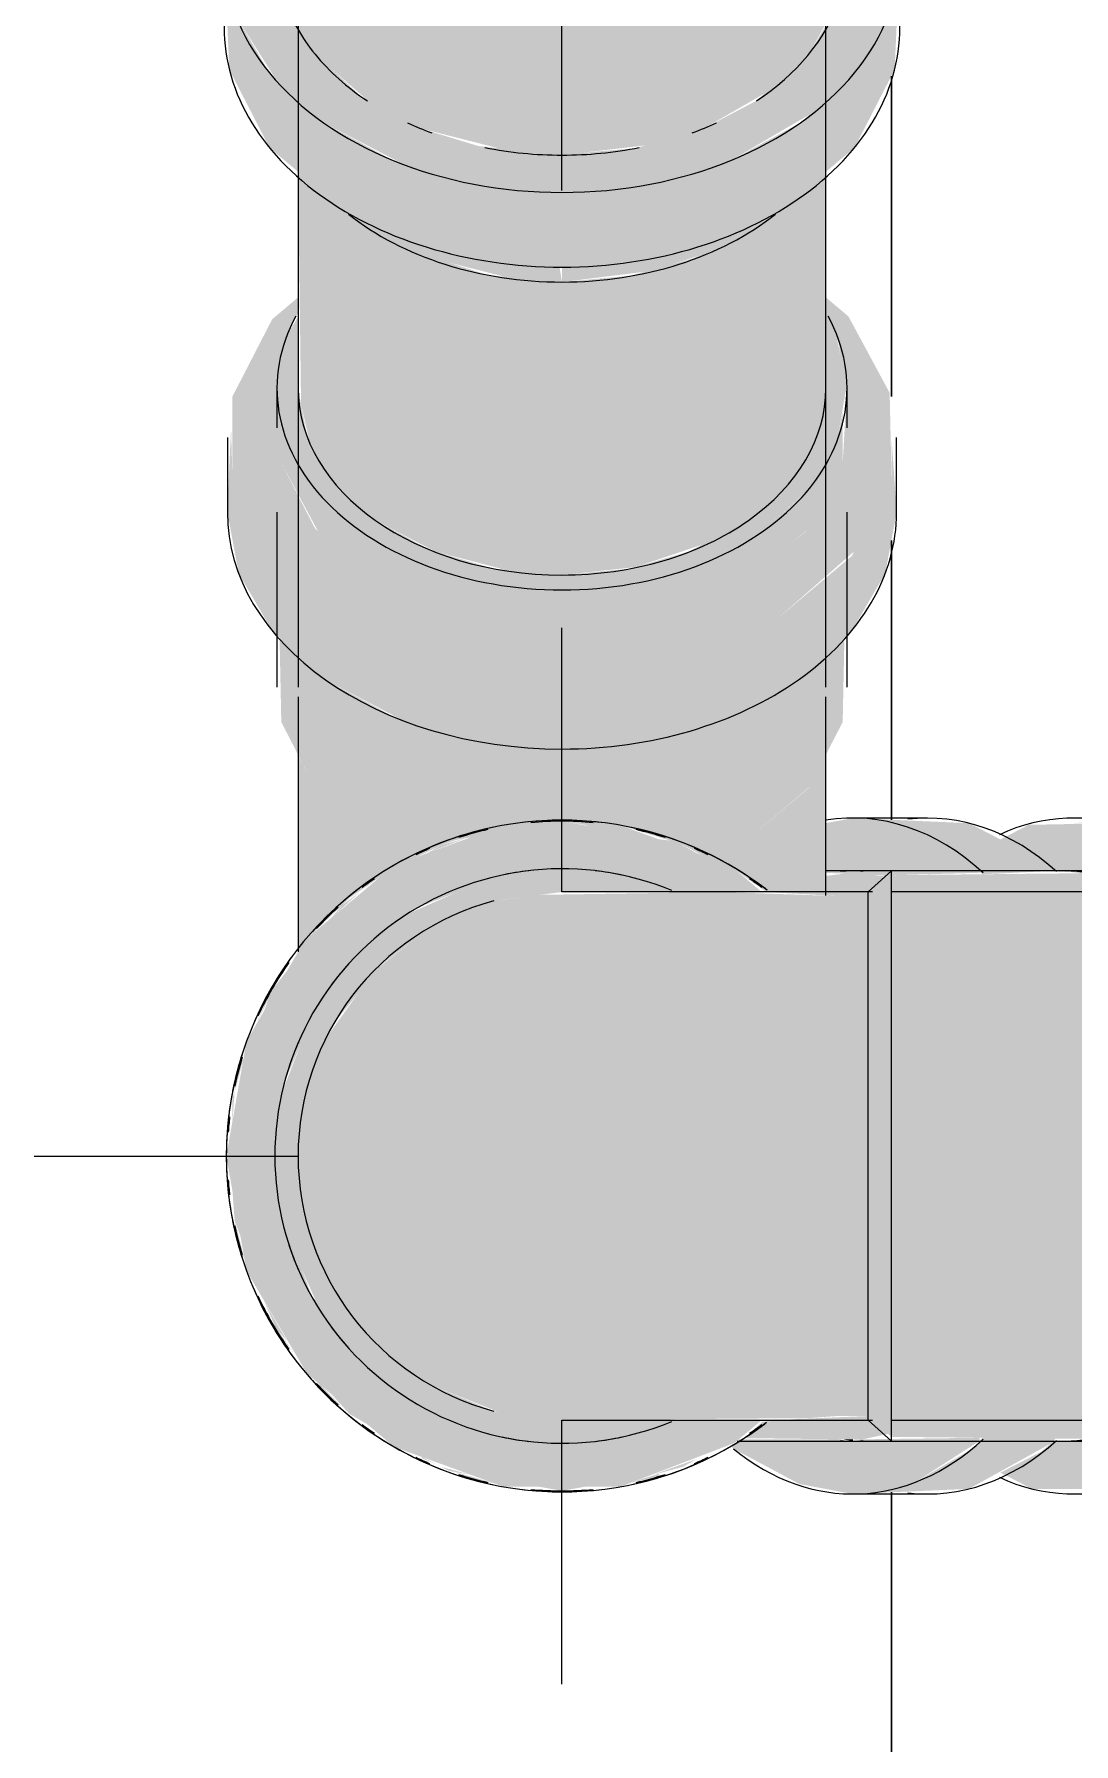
# Model space of a CAD drawing. Header units: metres. Extents: x 42.1 to 94.3, y -3.4 to 61.2.
# Drawn here: x 45.7046 to 45.8031, y 57.8176 to 57.9795 of the extents above; entities that cross this region are included whole.
import ezdxf

# ---------------------------------------------------------------- set-up
doc = ezdxf.new("R2010")
doc.units = ezdxf.units.M
for name, color, linetype, lineweight in [('ARQ-PAR', 7, 'Continuous', 5), ('ARQ-SAN', 7, 'Continuous', 5), ('P-PIPE', 7, 'Continuous', 5), ('P-PIPE-CNTR', 7, 'Continuous', 5)]:
    doc.layers.add(name, color=color, linetype=linetype, lineweight=lineweight)
doc.layers.add('ARQ_1100_BASE_TÉRREO_GARAGEM_dwg', color=7, linetype='Continuous', lineweight=5, true_color=0x767676)

# ---------------------------------------------------------------- blocks, each defined once
blk = doc.blocks.new('Joelho 45_90 - Serie Normal - Esgoto - MEP - Tigre - Standard-2541-TÉRREO F_S 2')
at = {"layer": 'P-PIPE', "true_color": 0xe06060}
for points in [[(45.81681003074597, 57.87326275435299), (45.81879725586521, 57.87326275435299), (45.81879725586521, 57.90477582776391), (45.80879725586521, 57.90526275435298), (45.80879725586521, 57.87326275435299)], [(45.82009725586521, 57.87326275435299), (45.82002786047658, 57.89941619006313), (45.82002786047658, 57.90011475403096), (45.81879725586521, 57.90477582776391), (45.81879725586521, 57.87326275435299), (45.82002797234199, 57.87326275435299)], [(45.7835972558652, 57.87326275435299), (45.78579725586521, 57.87326275435299), (45.78579725586521, 57.89985191004347), (45.7835972558652, 57.89788297520569), (45.7835972558652, 57.87753802442713)], [(45.74839899200295, 57.87326275435299), (45.7805972558652, 57.87326275435299), (45.78058869262009, 57.89788343201243), (45.76972755996623, 57.89826275187308), (45.75240677966187, 57.89798948343982), (45.74812677973764, 57.89741090001021), (45.7420972558652, 57.89491338944759), (45.73680216960027, 57.89078740341404), (45.73260017506512, 57.88492636043218), (45.73044911020798, 57.87973323048055), (45.72959725586521, 57.87326275435299), (45.7462679646389, 57.87326275435299)], [(45.75459725586521, 57.84826275435298), (45.77801434526332, 57.84844866771918), (45.7805968508172, 57.84864253350027), (45.7805972558652, 57.87326275435299), (45.72959725586521, 57.87326275435299), (45.73044911020798, 57.86679227822543), (45.7329466207706, 57.86076275435298), (45.73691958633554, 57.85558508482332), (45.7420972558652, 57.85161211925837), (45.7485068789606, 57.84905691415507), (45.75325831068393, 57.84842979334266)], [(45.78579725586519, 57.84667359866251), (45.78579725586521, 57.87326275435299), (45.7835972558652, 57.87326275435299), (45.7835972558652, 57.84864253350027), (45.78400419521609, 57.84827796252435)], [(45.80879725586521, 57.84126275435298), (45.81879725586521, 57.84174968094204), (45.81879725586521, 57.87326275435299), (45.80879725586521, 57.87326275435299), (45.80879725586521, 57.84235312791173)], [(45.81879725586521, 57.84174968094204), (45.82002786047658, 57.8473407238795), (45.82007841294956, 57.8575115743724), (45.82009725586521, 57.86286538696992), (45.82002797234199, 57.87326275435299), (45.81879725586521, 57.87326275435299), (45.81879725586521, 57.84365114922276)]]:
    blk.add_hatch(color=13, dxfattribs=at).paths.add_polyline_path(points)
h = blk.add_hatch(color=13, dxfattribs=at)
h.paths.add_polyline_path([(45.78579725586521, 57.87326275435299), (45.80879725586521, 57.87326275435299), (45.80879725586521, 57.90008814552143), (45.78579725586521, 57.89985191004347), (45.78579725586521, 57.8777477010576)])
h.paths.add_polyline_path([(45.8257972558652, 57.87326275435299), (45.8257972558652, 57.90026275435298), (45.82000449434332, 57.90020325627529), (45.82002786047658, 57.89918478482647), (45.82007841294956, 57.88901393433357), (45.82009725586521, 57.88366012173602), (45.82009725586521, 57.87326275435299)])
h = blk.add_hatch(color=13, dxfattribs=at)
h.paths.add_polyline_path([(45.7835972558652, 57.89491443456101), (45.7835972558652, 57.89788343201243), (45.7805972558652, 57.89788297520569), (45.7805972558652, 57.89491344781511), (45.78265143507733, 57.89491443456101)])
h.paths.add_polyline_path([(45.7835972558652, 57.87753833352839), (45.7835972558652, 57.89491443456101), (45.7805972558652, 57.89491344781511), (45.7805972558652, 57.87753833352839)])
h.paths.add_polyline_path([(45.7835972558652, 57.87326275435299), (45.7835972558652, 57.87753833352839), (45.7805972558652, 57.87753833352839), (45.7805972558652, 57.87326275435299)])
h = blk.add_hatch(color=13, dxfattribs=at)
h.paths.add_polyline_path([(45.7835972558652, 57.84864207669353), (45.7835972558652, 57.85161107414496), (45.7805972558652, 57.85161206089085), (45.7805972558652, 57.84864253350027)])
h.paths.add_polyline_path([(45.7835972558652, 57.85161107414496), (45.7835972558652, 57.86898717517758), (45.7805972558652, 57.86898717517758), (45.7805972558652, 57.85161206089085)])
h.paths.add_polyline_path([(45.7805972558652, 57.86898717517758), (45.7835972558652, 57.86898717517758), (45.7835972558652, 57.87326275435299), (45.7805972558652, 57.87326275435299)])
h = blk.add_hatch(color=13, dxfattribs=at)
h.paths.add_polyline_path([(45.8257972558652, 57.84626275435298), (45.8257972558652, 57.87326275435299), (45.82009725586521, 57.87326275435299), (45.82037556920333, 57.84631844108081)])
h.paths.add_polyline_path([(45.80879725586521, 57.84643736318453), (45.80879725586521, 57.87326275435299), (45.78579725586521, 57.87326275435299), (45.78579725586519, 57.84667359866251), (45.79741218800464, 57.84655430044313)])
at = {"layer": 'P-PIPE'}
for p, q in [((45.81879725586521, 57.90526275435298), (45.80879725586521, 57.90526275435298)), ((45.80879725586514, 57.90526275435292), (45.80879725586514, 57.87326275435291)), ((45.82009725586521, 57.90026275435298), (45.81879725586521, 57.90526275435298)), ((45.81879725586515, 57.90526275435292), (45.81879725586515, 57.87326275435291)), ((45.78579725586521, 57.90026275435298), (45.7835972558652, 57.89826275435298)), ((45.8257972558652, 57.90026275435298), (45.78579725586521, 57.90026275435298)), ((45.78579725586515, 57.87326275435291), (45.78579725586515, 57.90026275435292)), ((45.82009725586515, 57.89959997350957), (45.82009725586515, 57.90026275435292)), ((45.82579725586515, 57.87326275435291), (45.82579725586515, 57.90026275435292)), ((45.7835972558652, 57.89826275435298), (45.7805972558652, 57.89826275435298)), ((45.78359725586515, 57.87326275435291), (45.78359725586515, 57.89826275435292)), ((45.82009725586515, 57.89630406356359), (45.82009725586515, 57.8966454402551)), ((45.82009725586515, 57.88955877636535), (45.82009725586515, 57.89123732377351)), ((45.82009725586515, 57.88172590416334), (45.82009725586515, 57.88375920342185)), ((45.78359725586515, 57.8482627543529), (45.78359725586515, 57.87326275435291)), ((45.78579725586515, 57.84626275435291), (45.78579725586515, 57.87326275435291)), ((45.80879725586514, 57.87326275435291), (45.80879725586514, 57.84126275435291)), ((45.81879725586515, 57.87326275435291), (45.81879725586515, 57.84126275435291)), ((45.82579725586515, 57.84626275435291), (45.82579725586515, 57.87326275435291)), ((45.82009725586515, 57.86276630528398), (45.82009725586515, 57.8647996045425)), ((45.82009725586515, 57.85528818493232), (45.82009725586515, 57.8569667323405)), ((45.82009725586515, 57.84988006845074), (45.82009725586515, 57.85022144514225)), ((45.7805972558652, 57.84826275435298), (45.7835972558652, 57.84826275435298)), ((45.7835972558652, 57.84826275435297), (45.78579725586521, 57.84626275435297)), ((45.78579725586521, 57.84626275435298), (45.8257972558652, 57.84626275435298)), ((45.81879725586521, 57.84126275435299), (45.82009725586521, 57.84626275435299)), ((45.82009725586515, 57.84626275435292), (45.82009725586515, 57.8466729450216)), ((45.80879725586521, 57.84126275435298), (45.81879725586521, 57.84126275435298))]:
    blk.add_line(p, q, dxfattribs=at)
at = {"layer": 'P-PIPE', "flags": 128}
for points in [[(45.7805972558652, 57.89826275435298), (45.77955753317635, 57.89826275435298), (45.77851947382201, 57.89826275435298), (45.77748473847569, 57.89826275435298), (45.77645498249323, 57.89826275435298), (45.77543185326454, 57.89826275435298), (45.7744169875781, 57.89826275435298), (45.77341200900253, 57.89826275435298), (45.77241852528919, 57.89826275435298), (45.77143812580005, 57.89826275435298), (45.77047237896518, 57.89826275435298), (45.76952282977349, 57.89826275435298), (45.76859099730112, 57.89826275435298), (45.76767837228127, 57.89826275435298), (45.76678641471926, 57.89826275435298), (45.76591655155693, 57.89826275435298), (45.76507017438978, 57.89826275435298), (45.76424863724073, 57.89826275435298), (45.76345325439394, 57.89826275435298), (45.76268529829233, 57.89826275435298), (45.76194599750182, 57.89826275435298), (45.76123653474596, 57.89826275435298), (45.76055804501383, 57.89826275435298), (45.75991161374426, 57.89826275435298), (45.75929827508938, 57.89826275435298), (45.7587190102602, 57.89826275435298), (45.75817474595688, 57.89826275435298), (45.75766635288619, 57.89826275435298), (45.75719464436862, 57.89826275435298), (45.75676037503714, 57.89826275435298), (45.75636423963006, 57.89826275435298), (45.75600687187952, 57.89826275435298), (45.75568884349769, 57.89826275435298), (45.75541066326213, 57.89826275435298), (45.75517277620189, 57.89826275435298), (45.75497556288551, 57.89826275435298), (45.75481933881222, 57.89826275435298), (45.75470435390722, 57.89826275435298), (45.75463079212184, 57.89826275435298), (45.75459877113923, 57.89826275435298), (45.75459725586521, 57.89826275435298)], [(45.75459725586521, 57.84826275435298), (45.75461805309202, 57.84826275435298), (45.75468041150133, 57.84826275435298), (45.75478423133301, 57.84826275435298), (45.75492934649743, 57.84826275435298), (45.75511552484134, 57.84826275435298), (45.75534246851905, 57.84826275435298), (45.75560981446912, 57.84826275435298), (45.75591713499507, 57.84826275435298), (45.75626393844958, 57.84826275435298), (45.75664967002113, 57.84826275435298), (45.75707371262148, 57.84826275435298), (45.75753538787294, 57.84826275435298), (45.75803395719358, 57.84826275435298), (45.75856862297886, 57.84826275435298), (45.75913852987755, 57.84826275435298), (45.75974276616022, 57.84826275435298), (45.76038036517768, 57.84826275435298), (45.76105030690754, 57.84826275435298), (45.76175151958594, 57.84826275435298), (45.76248288142217, 57.84826275435298), (45.76324322239333, 57.84826275435298), (45.76403132611605, 57.84826275435298), (45.76484593179248, 57.84826275435298), (45.76568573622733, 57.84826275435298), (45.76654939591263, 57.84826275435298), (45.76743552917716, 57.84826275435298), (45.76834271839669, 57.84826275435298), (45.76926951226201, 57.84826275435298), (45.77021442810064, 57.84826275435298), (45.77117595424881, 57.84826275435298), (45.77215255246979, 57.84826275435298), (45.77314266041477, 57.84826275435298), (45.77414469412224, 57.84826275435298), (45.77515705055203, 57.84826275435298), (45.77617811014979, 57.84826275435298), (45.77720623943801, 57.84826275435298), (45.77823979362913, 57.84826275435298), (45.77927711925693, 57.84826275435298), (45.7803165568217, 57.84826275435298), (45.7805972558652, 57.84826275435298)]]:
    blk.add_lwpolyline(points, dxfattribs=at)
at = {"layer": 'P-PIPE'}
for radius, start, end in [(0.0250000000000014, 104.9999999999936, 180), (0.02500000000000568, 104.9999999999936, 180), (0.02500000000000568, 180, 255.000000000006), (0.0250000000000014, 180, 255.000000000006)]:
    blk.add_arc((45.75459725586515, 57.87326275435291), radius, start, end, dxfattribs=at)
blk = doc.blocks.new('Luva Simples para Conexão - Serie Normal - Esgoto - MEP - Tigre - Standard-2666-TÉRREO F_S 2')
at = {"layer": 'P-PIPE', "true_color": 0xf5ebeb}
for points in [[(45.72739725586521, 57.87326275435299), (45.72832407339014, 57.88030263237977), (45.73130855240526, 57.88721095991225), (45.73536395141693, 57.89249605880126), (45.74100560473709, 57.89682210355189), (45.74812677973764, 57.8996109000102), (45.75503439841772, 57.90040520344414), (45.76163713389199, 57.89953593682804), (45.76491342313253, 57.89817885339036), (45.76972755996622, 57.89826275187308), (45.77349525956692, 57.89828701902482), (45.77050186109852, 57.90079970284719), (45.76012363213717, 57.9045788710551), (45.74907873527034, 57.90458025633581), (45.73869955864862, 57.90080369157759), (45.73023818204336, 57.89370475823082), (45.72471533367523, 57.88413982777521), (45.72279725586521, 57.87326275435299)], [(45.7545972558652, 57.84606275435298), (45.76163713389199, 57.84698957187791), (45.76492573082652, 57.84835175332937), (45.76079179105254, 57.84836048181862), (45.75325831068393, 57.84842979334266), (45.74812677973764, 57.84911460869576), (45.7420972558652, 57.85161211925837), (45.73680216954235, 57.85573810536741), (45.73260017505985, 57.86159914828649), (45.73039587750096, 57.86719662077864), (45.72959725586521, 57.87326275435299), (45.73068592878847, 57.88030496110938), (45.7329466207706, 57.88576275435298), (45.73738382209174, 57.89129664450716), (45.7421570675749, 57.89493816426894), (45.74891758115132, 57.89753093437074), (45.75459725586521, 57.89826275435298), (45.76471086829066, 57.89826275435298), (45.76163713389199, 57.89953593682804), (45.75459725586521, 57.90046275435298), (45.74755737783841, 57.89953593682804), (45.74042554510968, 57.89637995624388), (45.73536395141693, 57.89249605880126), (45.73104136488227, 57.88686275435298), (45.72824911020798, 57.87973323048055), (45.72739725586521, 57.87326275435299), (45.72832407339014, 57.8662228763262), (45.73145946436233, 57.8591178765022), (45.73536395141693, 57.85402944990471), (45.7409972558652, 57.84970686337005), (45.74755737783841, 57.84698957187791), (45.75435642589014, 57.8460944602207)], [(45.74907873527034, 57.84194525237016), (45.76012363213717, 57.84194663765086), (45.77094104464899, 57.8460944602207), (45.77352563376346, 57.84826398603689), (45.76471086829066, 57.84826275435298), (45.76106773199277, 57.84691460869576), (45.75416609475842, 57.84611951778955), (45.74755737783841, 57.84698957187791), (45.7409972558652, 57.84970686337005), (45.73536395141693, 57.85402944990471), (45.73087417336765, 57.86006639037509), (45.72819587750097, 57.86719662077864), (45.72739725586521, 57.87326275435299), (45.72279725586521, 57.87326275435299), (45.72471533367523, 57.86238568093075), (45.73044911020797, 57.85264378577408), (45.73869955864862, 57.84572181712837), (45.74812677973764, 57.84229163068582)]]:
    blk.add_hatch(color=7, dxfattribs=at).paths.add_polyline_path(points)
at = {"layer": 'P-PIPE'}
for radius, start, end in [(0.03180000000000405, 52.76915216336637, 180), (0.03179999999999557, 83.30468780266477, 96.68256735995176), (0.03180000000000486, 101.9727979999946, 138.0210516950799), (0.0317999999999996, 52.31391767984063, 78.0179772797653), (0.0271999999999961, 67.50862425901711, 180), (0.02720000000000091, 96.64674079444305, 102.0250359195781), (0.02720000000000049, 77.98016372330316, 83.35482125003536), (0.03180000000000633, 143.308938447897, 156.686813274495), (0.02719999999999646, 137.9784299724355, 143.3543029659036), (0.02719999999999637, 156.6462177170937, 162.0233032420531), (0.03180000000000405, 161.9758733983775, 180), (0.03179999999999723, 180, 198.0241266016261), (0.03180000000000615, 180, 307.1487404512944), (0.02720000000000056, 180, 292.5195178106937), (0.02719999999999879, 197.9766967579262, 203.3537822828787), (0.03180000000000249, 203.3131867255047, 216.6910615521026), (0.02719999999999973, 216.645697034105, 222.0215700275541), (0.03179999999999907, 221.978948304915, 258.0272020000031), (0.03180000000000307, 281.9820227202458, 307.5417462120631), (0.02719999999999516, 257.974964080407, 263.3532592055549), (0.02720000000000241, 276.6451787499643, 282.0198362766965), (0.03180000000000127, 263.3174326400492, 276.6953121973096)]:
    blk.add_arc((45.75459725586515, 57.87326275435291), radius, start, end, dxfattribs=at)
blk = doc.blocks.new('Joelho 45_90 - Serie Normal - Esgoto - MEP - Tigre - Standard-V24-TÉRREO F_S 2')
at = {"layer": 'P-PIPE', "true_color": 0xe06060}
h = blk.add_hatch(color=13, dxfattribs=at)
h.paths.add_polyline_path([(45.82000449434332, 57.90020325627529), (45.82208561087787, 57.90026275435298), (45.82142645619841, 57.90097690501925), (45.81950271617207, 57.90210380583621), (45.81998878581499, 57.90026275435298)])
h.paths.add_polyline_path([(45.80879725586521, 57.90383731532125), (45.80879725586521, 57.90520443956579), (45.8030411686922, 57.9047765247605), (45.80697339794596, 57.90477582776391), (45.80821445232959, 57.90413721169148)])
for points in [[(45.80354611153435, 57.90003421045227), (45.80879725586521, 57.90026275435298), (45.80855802338495, 57.90396041847366), (45.80697068892971, 57.90477722175708), (45.79881155021636, 57.90462128402375), (45.79613396107854, 57.90324238675901), (45.80090133838124, 57.90054506600376), (45.80117277731441, 57.90022284010102), (45.80303555904419, 57.90013282564896)], [(45.83278223291364, 57.89826275435298), (45.82969166187006, 57.89985308622519), (45.8257972558652, 57.89977852731472), (45.8257972558652, 57.89826275435298), (45.83245522297039, 57.89826275435298)], [(45.8257972558652, 57.84662193061418), (45.82969394760253, 57.84667359866251), (45.83245522297039, 57.84826275435298), (45.8257972558652, 57.84801834005307), (45.8257972558652, 57.84674698139126)], [(45.80697068892971, 57.84174828694889), (45.80879725586521, 57.84268819338471), (45.80855802338496, 57.8464398203671), (45.80113915406476, 57.84626275435298), (45.80000892041963, 57.84527863752511), (45.79613396107855, 57.84328312194696), (45.7991116484547, 57.84174968094204), (45.80544261561715, 57.84174855799008)]]:
    blk.add_hatch(color=13, dxfattribs=at).paths.add_polyline_path(points)
h = blk.add_hatch(color=13, dxfattribs=at)
h.paths.add_polyline_path([(45.80879725586521, 57.84132106914017), (45.80879725586521, 57.84268819338471), (45.80697068892971, 57.84174828694889), (45.80544261561715, 57.8414695201707), (45.8070796513805, 57.84139707733686)])
h.paths.add_polyline_path([(45.81950271617206, 57.84442170286976), (45.82208561087787, 57.84626275435298), (45.82212041229802, 57.8463005196094), (45.81994435323419, 57.8460944602207), (45.81972095047157, 57.84524829343479)])
at = {"layer": 'P-PIPE'}
for p, q in [((45.81011503137327, 57.90526275435298), (45.8030439635614, 57.90526275435298)), ((45.80588106537846, 57.90026275435298), (45.80113915406477, 57.90026275435298)), ((45.82637848734056, 57.90026275435298), (45.82208561087787, 57.90026275435298)), ((45.80113915406476, 57.84626275435298), (45.80588106537846, 57.84626275435298)), ((45.82208561087787, 57.84626275435298), (45.82637848734056, 57.84626275435298)), ((45.8030439635614, 57.84126275435298), (45.81011503137327, 57.84126275435298))]:
    blk.add_line(p, q, dxfattribs=at)
for centre, major_axis, ratio, start_param, end_param in [((45.80304396356135, 57.87326275435291), (0, 0.03200000000000236), 0.7071067811864311, 6.022320304431883, 6.598470485216101), ((45.81011503137322, 57.87326275435291), (0, 0.03200000000000358), 0.7071067811862716, 6.262322889894447, 6.283185307179588), ((45.81011503137322, 57.87326275435291), (0, 0.03200000000000391), 0.7071067811861196, 5.720946293861319, 5.851982338528664), ((45.80212472474581, 57.87326275435291), (0, 0.02699999999999622), 0.7071067811866452, 6.18781028232536, 6.30334603715903), ((45.82637848734051, 57.87326275435291), (0, 0.02700000000000111), 0.7071067811866274, 5.935526680625623, 6.313656190339854), ((45.82637848734051, 57.87326275435291), (0, 0.02699999999999543), 0.7071067811866152, 3.111121770429894, 3.489251280143843), ((45.80212472474581, 57.87326275435291), (0, 0.02699999999999581), 0.7071067811865718, 3.121431923610344, 3.236967678444045), ((45.81011503137322, 57.87326275435291), (0, 0.03200000000000108), 0.7071067811868068, 3.572795622240337, 3.693223599683721), ((45.80304396356135, 57.87326275435291), (0, 0.03200000000000422), 0.7071067811866399, 2.826307475553063, 3.402457656337356), ((45.81011503137322, 57.87326275435291), (0, 0.03200000000000094), 0.7071067811866709, 3.141592653589789, 3.162455070874911)]:
    blk.add_ellipse(centre, major_axis=major_axis, ratio=ratio, start_param=start_param, end_param=end_param, dxfattribs=at)
blk = doc.blocks.new('Joelho 45_90 - Serie Normal - Esgoto - MEP - Tigre - Standard-4223087-TÉRREO F_S 2')
at = {"layer": 'P-PIPE', "true_color": 0xe06060}
h = blk.add_hatch(color=13, dxfattribs=at)
h.paths.add_polyline_path([(45.78215289078382, 57.84126275435298), (45.78800929724436, 57.84235312791173), (45.79412347028841, 57.84626275435298), (45.79417370606399, 57.84658756324005), (45.78309026607288, 57.84643727933459), (45.78215289078382, 57.84626275435298), (45.78074479160876, 57.8464368633073), (45.77142523540255, 57.84643521025593), (45.77067957042567, 57.84572314651264), (45.77083918228483, 57.84554994143188), (45.77708325150694, 57.84220664386221), (45.77801434526332, 57.84203328840618)])
h.paths.add_polyline_path([(45.78563096663277, 57.89970312063398), (45.7860599276244, 57.8998546079734), (45.79428612847084, 57.90008624351118), (45.7934665992828, 57.90097556727409), (45.78800929724436, 57.90417238079423), (45.78215289078382, 57.90526275435298), (45.77959725586521, 57.90478693411067), (45.77959725586521, 57.9000737673347), (45.78483181733944, 57.89985191004347), (45.78488229240976, 57.89984251235523)])
for points in [[(45.79442045254924, 57.89994047982564), (45.80113915406476, 57.90026275435298), (45.80054094396683, 57.9009728912025), (45.79315627370239, 57.90477582776391), (45.78215289078382, 57.90526275435298), (45.78800929724436, 57.90417238079423), (45.79412347028841, 57.90026275435298)], [(45.7805967214415, 57.89788297520569), (45.7805972558652, 57.89788343201243), (45.7835972558652, 57.89788343201243), (45.78563096663277, 57.89970312063398), (45.78215289078382, 57.90010114016643), (45.77959725586521, 57.89978822917549), (45.77959725586521, 57.89793984066461), (45.78058869262008, 57.89788343201243)], [(45.78296246235656, 57.84641348423192), (45.78548749918606, 57.84695075739788), (45.7835972558652, 57.84864207669353), (45.77708325150694, 57.84837877156036), (45.773592976971, 57.84809857686437), (45.77181913519118, 57.84655258648883), (45.78215289078382, 57.84642436853952)], [(45.78215289078382, 57.84626275435298), (45.78215289078382, 57.84642436853952), (45.78121729983211, 57.84643694711819)], [(45.78215289078382, 57.84126275435298), (45.79315627370239, 57.84174968094204), (45.80099738526425, 57.8460944602207), (45.80135067197921, 57.84651384784991), (45.79442045254924, 57.84658502888031), (45.7934665992828, 57.84554994143188), (45.78800929724436, 57.84235312791173)]]:
    blk.add_hatch(color=13, dxfattribs=at).paths.add_polyline_path(points)
at = {"layer": 'P-PIPE'}
for p, q in [((45.78922395859568, 57.90526275435298), (45.78215289078382, 57.90526275435298)), ((45.78580661944807, 57.90026275435298), (45.77959725586521, 57.90026275435298)), ((45.77120048649412, 57.84626275435298), (45.78580661944807, 57.84626275435298)), ((45.78215289078382, 57.84126275435298), (45.78922395859568, 57.84126275435298))]:
    blk.add_line(p, q, dxfattribs=at)
for centre, major_axis, ratio, start_param, end_param in [((45.78215289078376, 57.87326275435291), (0, 0.03199999999999478), 0.7071067811865744, 5.706299577248512, 6.397430051228437), ((45.78922395859563, 57.87326275435291), (0, 0.03200000000000128), 0.7071067811866104, 5.712630751086637, 6.366038273597635), ((45.78215289078376, 57.87326275435291), (0, 0.02699999999999937), 0.7071067811865985, 6.231466002521755, 6.344933405795032), ((45.78215289078376, 57.87326275435291), (0, 0.03199999999999923), 0.7071067811864921, 2.61799387799185, 3.718478383520911), ((45.78215289078376, 57.87326275435291), (0, 0.02699999999999876), 0.7071067811864208, 3.079844554973958, 3.193311958247627), ((45.78922395859563, 57.87326275435291), (0, 0.03199999999999452), 0.7071067811865984, 3.05873968717174, 3.712147209682741)]:
    blk.add_ellipse(centre, major_axis=major_axis, ratio=ratio, start_param=start_param, end_param=end_param, dxfattribs=at)
blk = doc.blocks.new('Luva Simples para Conexão - Serie Normal - Esgoto - MEP - Tigre - Standard-V25-TÉRREO F_S 2')
at = {"layer": 'P-PIPE', "true_color": 0xf5ebeb}
h = blk.add_hatch(color=7, dxfattribs=at)
h.paths.add_polyline_path([(45.75459725586521, 57.84146275435298), (45.75426314454707, 57.84162167199383), (45.75383768045394, 57.84156275435299)])
h.paths.add_polyline_path([(45.7480278249966, 57.84232763633456), (45.74440016955292, 57.84336092231814), (45.7465759643686, 57.84251877741239)])
h.paths.add_polyline_path([(45.76117174830436, 57.84232830270297), (45.76383250688407, 57.84296251709483), (45.76376270707501, 57.84317900239159), (45.76209889529592, 57.84266591757421)])
h.paths.add_polyline_path([(45.74281308308228, 57.84401831505894), (45.74130142116235, 57.84477510404763), (45.74130142116235, 57.84464446592789)])
h.paths.add_polyline_path([(45.73379856665886, 57.84948204294638), (45.73167877648233, 57.85161211925837), (45.73147026553097, 57.85161211925837), (45.73294662077058, 57.85013576401876)])
h.paths.add_polyline_path([(45.72931191671028, 57.85442493420494), (45.7275972558652, 57.85687352325876), (45.72702692053362, 57.85773386730544), (45.7275972558652, 57.85665952372407), (45.72851725855539, 57.85546055287512)])
h.paths.add_polyline_path([(45.72452129102265, 57.86348606182672), (45.72360272197771, 57.86714463181629), (45.72388081458922, 57.86503230871872), (45.72432535465317, 57.8639590940673)])
h.paths.add_polyline_path([(45.72337837294558, 57.86884873189977), (45.72336934123751, 57.8700185613563), (45.72337823659301, 57.86884976760034)])
h.paths.add_polyline_path([(45.72360345552772, 57.87938644875524), (45.72440161972705, 57.88236081253918), (45.72424019147511, 57.88236081253918), (45.72388081458922, 57.88149319998724), (45.7236213477143, 57.87952235340499)])
h.paths.add_polyline_path([(45.72564145522563, 57.88574376249016), (45.72684882659009, 57.88829878133657), (45.7274767578593, 57.8895103079461), (45.72669977868394, 57.88829878133657), (45.72606515509317, 57.88676666445674)])
at = {"layer": 'P-PIPE'}
for radius, start, end in [(0.03180000000000249, 143.308938447897, 156.686813274495), (0.03180000000000398, 161.9758733983775, 168.8395574048278), (0.03179999999999859, 171.9400947938323, 180), (0.03180000000000405, 180, 188.0445628025801), (0.03180000000000362, 191.1502878614798, 198.0241266016261), (0.03180000000000351, 203.3131867254929, 216.6910615521026), (0.03180000000000486, 221.978948304915, 228.842941585085), (0.03180000000000374, 231.945212404192, 248.0496734636471), (0.03179999999999461, 291.950326536267, 307.5417462120593), (0.03179999999999526, 251.1536735038763, 258.0272020000031), (0.03180000000000108, 281.9820227202467, 288.846326496151), (0.03179999999999557, 263.3174326400479, 276.6953121973109)]:
    blk.add_arc((45.75459725586515, 57.87326275435291), radius, start, end, dxfattribs=at)
blk = doc.blocks.new('Joelho 45_90 - Serie Normal - Esgoto - MEP - Tigre - Standard-4203301-TÉRREO F_S 2')
at = {"layer": 'P-PIPE', "true_color": 0xe06060}
for points in [[(45.75459725586521, 57.96450105867373), (45.76287946530849, 57.96527206921115), (45.7705972558652, 57.96753255772943), (45.77801434526332, 57.97185617418589), (45.7823100687863, 57.97581476717271), (45.78550688230646, 57.98127206921115), (45.7865972558652, 57.9871284756717), (45.78550688230646, 57.99298488213225), (45.78205491518067, 57.99867731319341), (45.78130356806705, 57.99769813857114), (45.78118641155568, 57.98444886871607), (45.78055584621054, 57.98197987806827), (45.77798008833287, 57.97758247429057), (45.77295156645754, 57.97315054326303), (45.76809725586521, 57.97059441990791), (45.76158537008297, 57.9686871327206), (45.75426417648976, 57.96806759972939), (45.74665410850697, 57.96890006762162), (45.74109725586521, 57.97059441990791), (45.73550537277317, 57.9736284756717), (45.7310860670252, 57.97780190236226), (45.72830036636638, 57.98287910429978), (45.72759725586521, 57.9871284756717), (45.72777186469676, 57.98853857929191), (45.72777351651308, 57.99785117261284), (45.72705764802487, 57.99860179602985), (45.7268844429441, 57.99844218417068), (45.72368762942396, 57.99298488213225), (45.72259725586521, 57.9871284756717), (45.72401298859354, 57.98071664636643), (45.72740201463982, 57.97533781476321), (45.73196983886724, 57.9711284756717), (45.73921865978066, 57.96735055273645), (45.74631504642193, 57.96527206921115)], [(45.75459725586521, 57.95742999086186), (45.75459725586521, 57.96450105867373), (45.74631504642193, 57.96527206921115), (45.7385972558652, 57.96753255772943), (45.73196983886724, 57.9711284756717), (45.72688310519894, 57.97581705084657), (45.72368762942396, 57.98127206921115), (45.72259725586521, 57.9871284756717), (45.72308278846111, 57.97613068249152), (45.7268844429441, 57.96874421044214), (45.73402668592524, 57.96272461160036), (45.74365177317617, 57.95879480678771), (45.74912451452069, 57.95811239882479)], [(45.75459725586521, 57.95742999086186), (45.76554273855424, 57.95879480678771), (45.77516782580517, 57.96272461160036), (45.78231140653148, 57.96874533791558), (45.7861117232693, 57.97613068249152), (45.7865972558652, 57.9871284756717), (45.78550688230646, 57.98127206921115), (45.7823100687863, 57.97581476717271), (45.77722467286317, 57.9711284756717), (45.7705972558652, 57.96753255772943), (45.76287946530849, 57.96527206921115), (45.75459725586521, 57.96450105867373), (45.75459725586521, 57.95811239882479)], [(45.78144627730218, 57.98631756841444), (45.7815972558652, 57.9871284756717), (45.78143535574848, 57.9871284756717)]]:
    blk.add_hatch(color=13, dxfattribs=at).paths.add_polyline_path(points)
h = blk.add_hatch(color=13, dxfattribs=at)
h.paths.add_polyline_path([(45.75459725586521, 57.95601577729948), (45.75436637458974, 57.9574587799478), (45.74365177317617, 57.95879480678771), (45.73450539273627, 57.9625291614937), (45.73550537277317, 57.96160766039152), (45.74109725586521, 57.95857360462774), (45.74912451452069, 57.95652524778247), (45.74997963035577, 57.9564456430195)])
h.paths.add_polyline_path([(45.75459725586521, 57.96803659257966), (45.75459725586521, 57.98288411059031), (45.74544814370429, 57.98434819344896), (45.73853130234827, 57.98727184336227), (45.73211126022347, 57.99219811494858), (45.72789094366336, 57.99769813857114), (45.72777136481952, 57.98572037649666), (45.7285172585554, 57.9821871327206), (45.73121409024674, 57.9775833530526), (45.73121456996303, 57.97758253412567), (45.73624294527287, 57.97315054326302), (45.74118308114581, 57.97056928226522), (45.74912451452069, 57.96854606306264), (45.75264483737421, 57.96821834785165)])
h = blk.add_hatch(color=13, dxfattribs=at)
h.paths.add_polyline_path([(45.75459725586521, 57.95601577729948), (45.76287946530849, 57.95704534915649), (45.76850494007228, 57.95879480678772), (45.77368913895724, 57.96160766039152), (45.77468911899415, 57.9625291614937), (45.76554273855424, 57.95879480678771), (45.75459725586521, 57.95742999086186)])
h.paths.add_polyline_path([(45.75459725586521, 57.96803659257966), (45.76287946530849, 57.96899937660708), (45.76809725586521, 57.97059441990791), (45.77422786396931, 57.97412492127467), (45.77797942205591, 57.97758227937494), (45.77801434526332, 57.97764126456688), (45.78089414536404, 57.98287910429978), (45.78143535574848, 57.9871284756717), (45.78114341115928, 57.99748941802528), (45.77624789095982, 57.99155712025608), (45.77049725586521, 57.98714450274996), (45.76282770149947, 57.98396766931431), (45.75459725586521, 57.98288411059031), (45.75459725586521, 57.9686871327206)])
at = {"layer": 'P-PIPE'}
for p, q in [((45.72759725586521, 57.99808087996138), (45.72759725586521, 57.98347474700744)), ((45.7815972558652, 57.98347474700744), (45.7815972558652, 57.99808087996138)), ((45.72259725586521, 57.98712847567169), (45.72259725586521, 57.98005740785983)), ((45.7865972558652, 57.98005740785983), (45.7865972558652, 57.98712847567169))]:
    blk.add_line(p, q, dxfattribs=at)
for centre, major_axis, ratio, start_param, end_param in [((45.75459725586515, 57.98712847567162), (0.03199999999999923, 0), 0.7071067811867955, 2.617993877991769, 4.712388980384683), ((45.75459725586515, 57.98712847567162), (0.03200000000000358, 0), 0.7071067811867157, 4.712388980384683, 6.80678408277766), ((45.75459725586515, 57.98712847567162), (0.02700000000000021, 0), 0.7071067811862556, 3.08005116445258, 3.193166932706542), ((45.75459725586515, 57.98712847567162), (0.02700000000000558, 0), 0.7071067811862806, 6.231611028062827, 6.344726796316798), ((45.75459725586515, 57.98005740785975), (0.03200000000000622, 0), 0.7071067811865583, 3.059123836600846, 4.712388980384683), ((45.75459725586515, 57.98712847567162), (0.02700000000000533, 0), 0.7071067811863668, 3.380937318529631, 3.665144868220021), ((45.75459725586515, 57.98005740785975), (0.03200000000000358, 0), 0.7071067811864936, 4.712388980384683, 6.365654124168558), ((45.75459725586515, 57.98712847567162), (0.0269999999999995, 0), 0.7071067811868091, 5.463030889340128, 6.043840642239817), ((45.75459725586515, 57.98712847567162), (0.02700000000000456, 0), 0.707106781186677, 3.66519142918811, 3.961747071429332), ((45.75459725586515, 57.98712847567162), (0.02699999999999901, 0), 0.7071067811867394, 4.139158256607798, 4.238390640731203), ((45.75459725586515, 57.98712847567162), (0.02700000000000246, 0), 0.7071067811867779, 5.186387320038186, 5.285619704161373), ((45.75459725586515, 57.98712847567162), (0.02700000000000102, 0), 0.7071067811868338, 4.438111265262739, 4.712388980384683), ((45.75459725586515, 57.98712847567162), (0.02700000000000647, 0), 0.7071067811866641, 4.712388980384683, 4.986666695506819), ((45.75459725586515, 57.97510766039145), (0.02700000000000102, 0), 0.7071067811865707, 3.865977954579831, 4.712388980384683), ((45.75459725586515, 57.97510766039145), (0.02699999999999881, 0), 0.7071067811866112, 4.712388980384683, 5.558800006189843)]:
    blk.add_ellipse(centre, major_axis=major_axis, ratio=ratio, start_param=start_param, end_param=end_param, dxfattribs=at)
blk = doc.blocks.new('ARQ_1100_BASE_TÉRREO_GARAGEM_dwg-4178582-TÉRREO F_S 2')
at = {"layer": 'ARQ-PAR', "color": 253, "true_color": 0xaaaaaa}
for p, q in [((45.78579725586502, 57.97551956234057), (45.78579725586502, 57.94518187635572)), ((45.78579725586502, 57.93152985426961), (45.78579725586502, 57.90510148229043))]:
    blk.add_line(p, q, dxfattribs=at)
at = {"layer": 'ARQ-PAR', "color": 253, "true_color": 0xaaaaaa, "flags": 128}
blk.add_lwpolyline([(45.78579725586502, 57.84142402641553), (45.78579725586502, 57.20182936217914), (47.09579725586359, 57.20182936217914), (47.09579725586359, 57.01182936217887)], dxfattribs=at)
at = {"layer": 'ARQ-SAN', "color": 253, "true_color": 0xaaaaaa}
for p, q in [((45.78579725586502, 57.94518187635572), (45.78579725586502, 57.97551956234057)), ((45.78579725586502, 57.90510148229043), (45.78579725586502, 57.93152985426961))]:
    blk.add_line(p, q, dxfattribs=at)
at = {"layer": 'ARQ-SAN', "color": 253, "true_color": 0xaaaaaa, "flags": 128}
blk.add_lwpolyline([(45.78579725586502, 58.48590486012638), (46.38579725586357, 58.48590486012638), (46.38579725586357, 57.20182936217914), (45.78579725586502, 57.20182936217914), (45.78579725586502, 57.84142402641553)], dxfattribs=at)

msp = doc.modelspace()

# ---------------------------------------------------------------- hatches: boundary and pattern name
at = {"layer": 'P-PIPE', "true_color": 0x400080}
for points in [[(45.7545972558652, 57.92827566192929), (45.7545972558652, 57.95601577729948), (45.74760914164744, 57.95666631744044), (45.74028213649379, 57.95901587382155), (45.73550195917528, 57.96161080608853), (45.73294662077058, 57.96363490812361), (45.7295972558652, 57.96645780747868), (45.72987832530318, 57.9444437049101), (45.73066352292533, 57.94101198850787), (45.73294662077058, 57.93711449669413), (45.73691958633554, 57.93345333145896), (45.74257838040157, 57.93050310245246), (45.74917582147079, 57.9287803561265), (45.75026171407715, 57.92867926780607)], [(45.7545972558652, 57.9282756619293), (45.76158537008297, 57.92902962659807), (45.76829244348563, 57.93129250799538), (45.77227492539487, 57.93345333145896), (45.77624789095982, 57.93711449669413), (45.77874540152243, 57.94137801391165), (45.77959725586521, 57.94595333145896), (45.77958432911364, 57.96644691260168), (45.77368913895724, 57.96160766039152), (45.7670972558652, 57.95828071140892), (45.76106773199276, 57.95661812928184), (45.7545972558652, 57.95601577729948), (45.7545972558652, 57.92887801391165)]]:
    msp.add_hatch(color=196, dxfattribs=at).paths.add_polyline_path(points)
at = {"layer": 'P-PIPE', "true_color": 0xe06060}
for points in [[(45.7545972558652, 57.91887114173952), (45.7545972558652, 57.92311378242663), (45.74536200484633, 57.92426534586407), (45.73724083747835, 57.92758111867474), (45.73121344124053, 57.93266110650321), (45.72800692399299, 57.93889249098917), (45.7275972558652, 57.94595333145896), (45.7285172585554, 57.95089467441004), (45.7295972558652, 57.95311868376238), (45.7295972558652, 57.95456146212261), (45.72714690154865, 57.95249731533641), (45.72337961751749, 57.94518187635571), (45.72337823659301, 57.93739651438516), (45.72714292536143, 57.9300804074146), (45.73421953501843, 57.92411612540858), (45.74375438707638, 57.92022316251607), (45.74997963035577, 57.91944692345822)], [(45.7545972558652, 57.91887114173952), (45.76544012465402, 57.92022316251607), (45.77497497671199, 57.92411612540858), (45.7822690948428, 57.93050310245246), (45.7858162751374, 57.93739651438516), (45.78563893679734, 57.94552355638995), (45.78173377424586, 57.95276168667002), (45.77959725586521, 57.95456146212263), (45.77959725586521, 57.95273834514127), (45.78077189160958, 57.9503863705033), (45.78155287187879, 57.94518835067021), (45.78118758773741, 57.93889249098917), (45.77773454578108, 57.93245333145895), (45.77178435696546, 57.92751198850787), (45.76383250688407, 57.92426534586407), (45.7545972558652, 57.92311378242663)], [(45.7545972558652, 57.92686144836692), (45.76158537008297, 57.92751198850787), (45.7680972558652, 57.92941927569517), (45.77368913895724, 57.93245333145895), (45.77801434526332, 57.93646612035414), (45.780677253175, 57.94101198850787), (45.78155584621054, 57.94617574309687), (45.78055584621053, 57.95110192906239), (45.77959725586521, 57.95273834514127), (45.77959725586521, 57.94595333145896), (45.77874540152243, 57.94137801391165), (45.77624789095982, 57.93711449669413), (45.77227492539486, 57.93345333145896), (45.76661613132883, 57.93050310245246), (45.76106773199276, 57.92887801391165), (45.7545972558652, 57.9282756619293), (45.74812677973765, 57.92887801391165), (45.7420972558652, 57.93064402056656), (45.73691958633554, 57.93345333145896), (45.73294662077058, 57.93711449669413), (45.73044911020797, 57.94137801391165), (45.7295972558652, 57.94595333145896), (45.7295972558652, 57.95273834514126), (45.7285172585554, 57.95089467441004), (45.7275972558652, 57.94595333145896), (45.7285172585554, 57.94101198850787), (45.73121456996302, 57.93640738991294), (45.73550537277316, 57.93245333145895), (45.74109725586521, 57.92941927569517), (45.74760914164743, 57.92751198850787)], [(45.7545972558652, 57.92311378242663), (45.7545972558652, 57.92686144836693), (45.74760914164743, 57.92751198850787), (45.74109725586521, 57.92941927569517), (45.7352799027266, 57.93266110650321), (45.73121344124053, 57.93640931676274), (45.7285172585554, 57.94101198850787), (45.7275972558652, 57.94595333145896), (45.728006923993, 57.93889249098917), (45.73145996594932, 57.93245333145895), (45.73724083747835, 57.92758111867474), (45.74536200484633, 57.92426534586407), (45.74997963035577, 57.92368956414535)], [(45.7545972558652, 57.91180007392765), (45.7545972558652, 57.91887114173952), (45.74375438707639, 57.92022316251607), (45.73421953501843, 57.92411612540859), (45.7269254168876, 57.93050310245246), (45.72337823659301, 57.93739651438516), (45.72324881277567, 57.94220802368956), (45.7228972558652, 57.93421535889127), (45.72397740717184, 57.92841385624128), (45.72714425056525, 57.92300771640946), (45.73218197090159, 57.91836535889126), (45.73921865978066, 57.91466508166955), (45.74639269213545, 57.91256385624129), (45.74917582147079, 57.91230476812486)], [(45.7545972558652, 57.92311378242663), (45.76383250688407, 57.92426534586407), (45.77195367425205, 57.92758111867474), (45.77801434526332, 57.93272577102581), (45.78118758773741, 57.93889249098917), (45.78118758773741, 57.94375300015867), (45.780677253175, 57.94101198850787), (45.7776516018331, 57.93610481826134), (45.77368913895724, 57.93245333145895), (45.7680972558652, 57.92941927569517), (45.76158537008297, 57.92751198850787), (45.7545972558652, 57.92686144836693), (45.7545972558652, 57.92368956414535)], [(45.7545972558652, 57.91180007392765), (45.76280181959495, 57.91256385624129), (45.7704472558652, 57.91480315267971), (45.77701254082881, 57.91836535889126), (45.78205158636899, 57.92300997867388), (45.78521710455856, 57.92841385624128), (45.78629725586521, 57.93421535889127), (45.78581558467516, 57.94128919537044), (45.7858162751374, 57.93739651438516), (45.78205026116517, 57.93007929051122), (45.77497497671199, 57.92411612540859), (45.76544012465402, 57.92022316251607), (45.7545972558652, 57.91887114173952), (45.7545972558652, 57.91256385624129)], [(45.74083015131248, 57.90157892852187), (45.74313550190082, 57.9026919739567), (45.74454427422897, 57.90319129805261), (45.74593490994883, 57.90343634479562), (45.74987701183438, 57.90458025633581), (45.75242658671475, 57.90458025633581), (45.7545972558652, 57.90496275435299), (45.7545972558652, 57.91180007392765), (45.74639269213545, 57.91256385624129), (45.7387472558652, 57.91480315267971), (45.73218197090159, 57.91836535889126), (45.7278423654452, 57.92236438993535), (45.72800810017472, 57.91435116934022), (45.73121682789842, 57.90812035380461), (45.73724602606691, 57.90304143524217), (45.73921865978066, 57.90223649962598)], [(45.76836323640638, 57.90157846986758), (45.77194848566351, 57.90304143524217), (45.77801434526332, 57.90819154420641), (45.78118641155569, 57.91435116934022), (45.7813521462852, 57.92236438993535), (45.77698089976717, 57.91834819101707), (45.770207550683, 57.91473294465733), (45.7620434907903, 57.91249326161275), (45.7545972558652, 57.91180007392765), (45.75460118370376, 57.90496206222058), (45.7570363880458, 57.90457956369545), (45.76012363213717, 57.9045788710551), (45.76465023750144, 57.90319129805261), (45.76606366610727, 57.90268928695114), (45.76789202614692, 57.9017500581837)], [(45.7295972558652, 57.89259474870084), (45.73074093890639, 57.8941265616355), (45.73376182165281, 57.89699780007141), (45.73446887034599, 57.89769070714244), (45.7373805235972, 57.899697046365), (45.73948143951151, 57.90108818656399), (45.74083015131248, 57.90157892852187), (45.73680967718641, 57.90340900989587), (45.73094725761527, 57.90864381445718), (45.7295972558652, 57.91123576157241), (45.7295972558652, 57.89333384165569)], [(45.77959725586521, 57.89793984066461), (45.77954322834847, 57.91116038086047), (45.77797768383198, 57.90812035380461), (45.77194848566351, 57.90304143524217), (45.76836323640638, 57.90157846986758), (45.77109492182171, 57.90030188269375), (45.77395920779206, 57.89826062228904), (45.77958204769384, 57.89794070594669)]]:
    msp.add_hatch(color=13, dxfattribs=at).paths.add_polyline_path(points)
h = msp.add_hatch(color=13, dxfattribs=at)
h.paths.add_polyline_path([(45.7545972558652, 57.84156275435299), (45.7545972558652, 57.84194594451787), (45.75242817857597, 57.84194525237016), (45.75426314454707, 57.84162167199383)])
h.paths.add_polyline_path([(45.7459289360573, 57.84309133756911), (45.74313310106824, 57.84383353474927), (45.74388914695948, 57.84345103673209), (45.74543811868798, 57.84317788896657)])
h.paths.add_polyline_path([(45.74987701183438, 57.8464754570595), (45.74926025025854, 57.84676538447074), (45.74987538360517, 57.84647604950659)])
h.paths.add_polyline_path([(45.73613175983917, 57.84787615128067), (45.7328023307578, 57.85066947868282), (45.73446887034599, 57.84883631367457), (45.73546220832262, 57.84826275435298)])
h.paths.add_polyline_path([(45.72856214702851, 57.85572344801266), (45.72638898622657, 57.85948710954271), (45.7274767578593, 57.85701714751304), (45.72851657199929, 57.85577776990402)])
h.paths.add_polyline_path([(45.72413324896884, 57.86568657834811), (45.72337851314522, 57.86996654912141), (45.72358380528613, 57.86719662077864), (45.72375629477023, 57.86672256593371)])
h.paths.add_polyline_path([(45.72337934057161, 57.87656365177037), (45.72358466408923, 57.87933484431731), (45.72337961751749, 57.87877175208321), (45.72337951000922, 57.87791458449583)])
h.paths.add_polyline_path([(45.72639136869011, 57.88704252531276), (45.728564529492, 57.89080618684275), (45.72707587452629, 57.88892229300302), (45.72684882659009, 57.88829878133657)])
h.paths.add_polyline_path([(45.73280598085278, 57.8958590923831), (45.73546016367024, 57.89826275435298), (45.73376182165281, 57.89699780007142)])
h.paths.add_polyline_path([(45.74184935786164, 57.90194977677653), (45.74543811868798, 57.90334880419913), (45.74313550190082, 57.9026919739567)])
h.paths.add_polyline_path([(45.7545972558652, 57.90457956369545), (45.7545972558652, 57.90496275435299), (45.75242420550453, 57.90457983673792)])
h = msp.add_hatch(color=13, dxfattribs=at)
h.paths.add_polyline_path([(45.7545972558652, 57.84156275435299), (45.75677180484612, 57.84194621725566), (45.7545972558652, 57.84194217712732)])
h.paths.add_polyline_path([(45.76326866676822, 57.84309188265699), (45.76606606424298, 57.84383622175482), (45.76735234947473, 57.84457893058329), (45.76376270707501, 57.84327178439435)])
h.paths.add_polyline_path([(45.75773953461322, 57.84647644319828), (45.76012363213717, 57.8467677432488), (45.75932421921732, 57.8466850708843), (45.75774104431044, 57.84647664195369)])
h.paths.add_polyline_path([(45.76022072109619, 57.89972241111023), (45.75861650252198, 57.90004886675228), (45.75932421921732, 57.89984043782167), (45.76012363213717, 57.89973519311418)])
h.paths.add_polyline_path([(45.76734787036887, 57.9019482091615), (45.76531274661784, 57.9030745559764), (45.76376270707501, 57.90325372431162), (45.76560328079798, 57.90258349071742)])
h.paths.add_polyline_path([(45.75677340185968, 57.90457929125), (45.7545972558652, 57.90496275435299), (45.75460118370013, 57.90457956369545), (45.75515626447105, 57.90457956369545)])

# ---------------------------------------------------------------- linework, layer by layer
at = {"layer": 'P-PIPE'}
for p, q in [((45.7295972558652, 57.99547442921571), (45.7295972558652, 57.9176690602115)), ((45.77959725586521, 57.9176690602115), (45.77959725586521, 57.99547442921569)), ((45.7275972558652, 57.94595333145896), (45.7275972558652, 57.94220566551867)), ((45.7815972558652, 57.94220566551867), (45.7815972558652, 57.94595333145896)), ((45.7228972558652, 57.94128642670314), (45.7228972558652, 57.93421535889127)), ((45.78629725586521, 57.93421535889127), (45.78629725586521, 57.94128642670314)), ((45.7275972558652, 57.93421535889127), (45.7275972558652, 57.9176690602115)), ((45.7815972558652, 57.9176690602115), (45.7815972558652, 57.93421535889127)), ((45.7295972558652, 57.91674982139595), (45.7295972558652, 57.89259474870084)), ((45.77959725586521, 57.89793984066461), (45.77959725586521, 57.91674982139595)), ((45.7840211920921, 57.89826275435298), (45.77959725586521, 57.89826275435298)), ((45.8765926558543, 57.89826275435298), (45.78579725586521, 57.89826275435298)), ((45.77555716476225, 57.84826275435298), (45.7840211920921, 57.84826275435298)), ((45.78579725586521, 57.84826275435298), (45.8765926558543, 57.84826275435298))]:
    msp.add_line(p, q, dxfattribs=at)
for radius, start, end in [(0.03169999999999887, 102.7979028078157, 108.013736995978), (0.03169999999999842, 90, 95.31627540156741), (0.03170000000000073, 84.67358552137861, 90), (0.03170000000000226, 71.98626300402208, 77.19380541923002), (0.03169999999999799, 113.3004347852426, 115.8976605228722), (0.03170000000000062, 64.06841868816404, 66.69956521472201), (0.03169999999999958, 124.0797598816554, 126.6783238038899), (0.0316999999999936, 53.32167619613832, 55.88642172852159), (0.03170000000000463, 131.9697221092205, 137.1965690924173), (0.03169999999999398, 144.6769664665612, 155.3196538418868), (0.03169999999999883, 162.8006669833576, 168.0179772797907), (0.03170000000000116, 173.3046878026193, 175.9089332544289), (0.03169999999999834, 184.0910667455836, 186.6825673599102), (0.03170000000000713, 191.9727980000326, 197.1993330166456), (0.03170000000000506, 204.6803461581168, 215.3230335334181), (0.03170000000000043, 222.8034309075911, 228.0210516950376), (0.03170000000000036, 233.3089384479036, 235.920240118362), (0.03170000000000302, 304.113578271453, 306.6910615521239), (0.03170000000000349, 244.1023394771159, 246.6868132745657), (0.0317000000000003, 293.3131867254673, 295.9315813118643), (0.03169999999999832, 251.9758733983754, 257.202097192184), (0.03170000000000447, 282.8061945807696, 288.0241266016238), (0.03170000000000073, 264.683724598445, 269.9999999999996), (0.03170000000000514, 269.9999999999996, 275.326414478621)]:
    msp.add_arc((45.75459725586515, 57.87326275435291), radius, start, end, dxfattribs=at)
for centre, major_axis, ratio, start_param, end_param in [((45.75459725586515, 57.94595333145889), (0.02700000000000543, 0), 0.7071067811864871, 2.774969390531116, 4.712388980384683), ((45.75459725586515, 57.94595333145889), (0.02700000000000102, 0), 0.7071067811865707, 4.712388980384683, 6.649808570239107), ((45.75459725586515, 57.94595333145889), (0.02500000000000568, 0), 0.7071067811862788, 3.141592653589793, 4.712388980384683), ((45.75459725586515, 57.94595333145889), (0.02500000000000568, 0), 0.7071067811862788, 4.712388980384683, 6.283185307179586), ((45.75459725586515, 57.9342153588912), (0.03170000000000073, 0), 0.7071067811865488, 3.141592653589793, 4.712388980384683), ((45.75459725586515, 57.9342153588912), (0.03170000000000073, 0), 0.7071067811865488, 4.712388980384683, 6.283185307179586)]:
    msp.add_ellipse(centre, major_axis=major_axis, ratio=ratio, start_param=start_param, end_param=end_param, dxfattribs=at)
at = {"layer": 'P-PIPE-CNTR'}
for p, q in [((45.75459725586515, 57.96468411059024), (45.75459725586515, 58.06468411059024)), ((45.75459725586515, 57.89826275435292), (45.75459725586515, 57.92326275435291)), ((45.70459725586515, 57.87326275435291), (45.72279725586515, 57.87326275435291)), ((45.70459725586515, 57.87326275435291), (45.72959725586515, 57.87326275435291)), ((45.75459725586515, 57.82326275435292), (45.75459725586515, 57.84826275435291)), ((45.75459725586515, 57.82326275435292), (45.75459725586515, 57.84156275435291))]:
    msp.add_line(p, q, dxfattribs=at)

# ---------------------------------------------------------------- block references
at = {"layer": 'ARQ_1100_BASE_TÉRREO_GARAGEM_dwg', "color": 253, "true_color": 0xaaaaaa}
msp.add_blockref('ARQ_1100_BASE_TÉRREO_GARAGEM_dwg-4178582-TÉRREO F_S 2', (0, 0), dxfattribs=at)
at = {"layer": 'P-PIPE'}
for name in ['Joelho 45_90 - Serie Normal - Esgoto - MEP - Tigre - Standard-4203301-TÉRREO F_S 2', 'Luva Simples para Conexão - Serie Normal - Esgoto - MEP - Tigre - Standard-2666-TÉRREO F_S 2', 'Joelho 45_90 - Serie Normal - Esgoto - MEP - Tigre - Standard-2541-TÉRREO F_S 2', 'Joelho 45_90 - Serie Normal - Esgoto - MEP - Tigre - Standard-4223087-TÉRREO F_S 2', 'Joelho 45_90 - Serie Normal - Esgoto - MEP - Tigre - Standard-V24-TÉRREO F_S 2', 'Luva Simples para Conexão - Serie Normal - Esgoto - MEP - Tigre - Standard-V25-TÉRREO F_S 2']:
    msp.add_blockref(name, (0, 0), dxfattribs=at)

doc.saveas('drawing.dxf')
